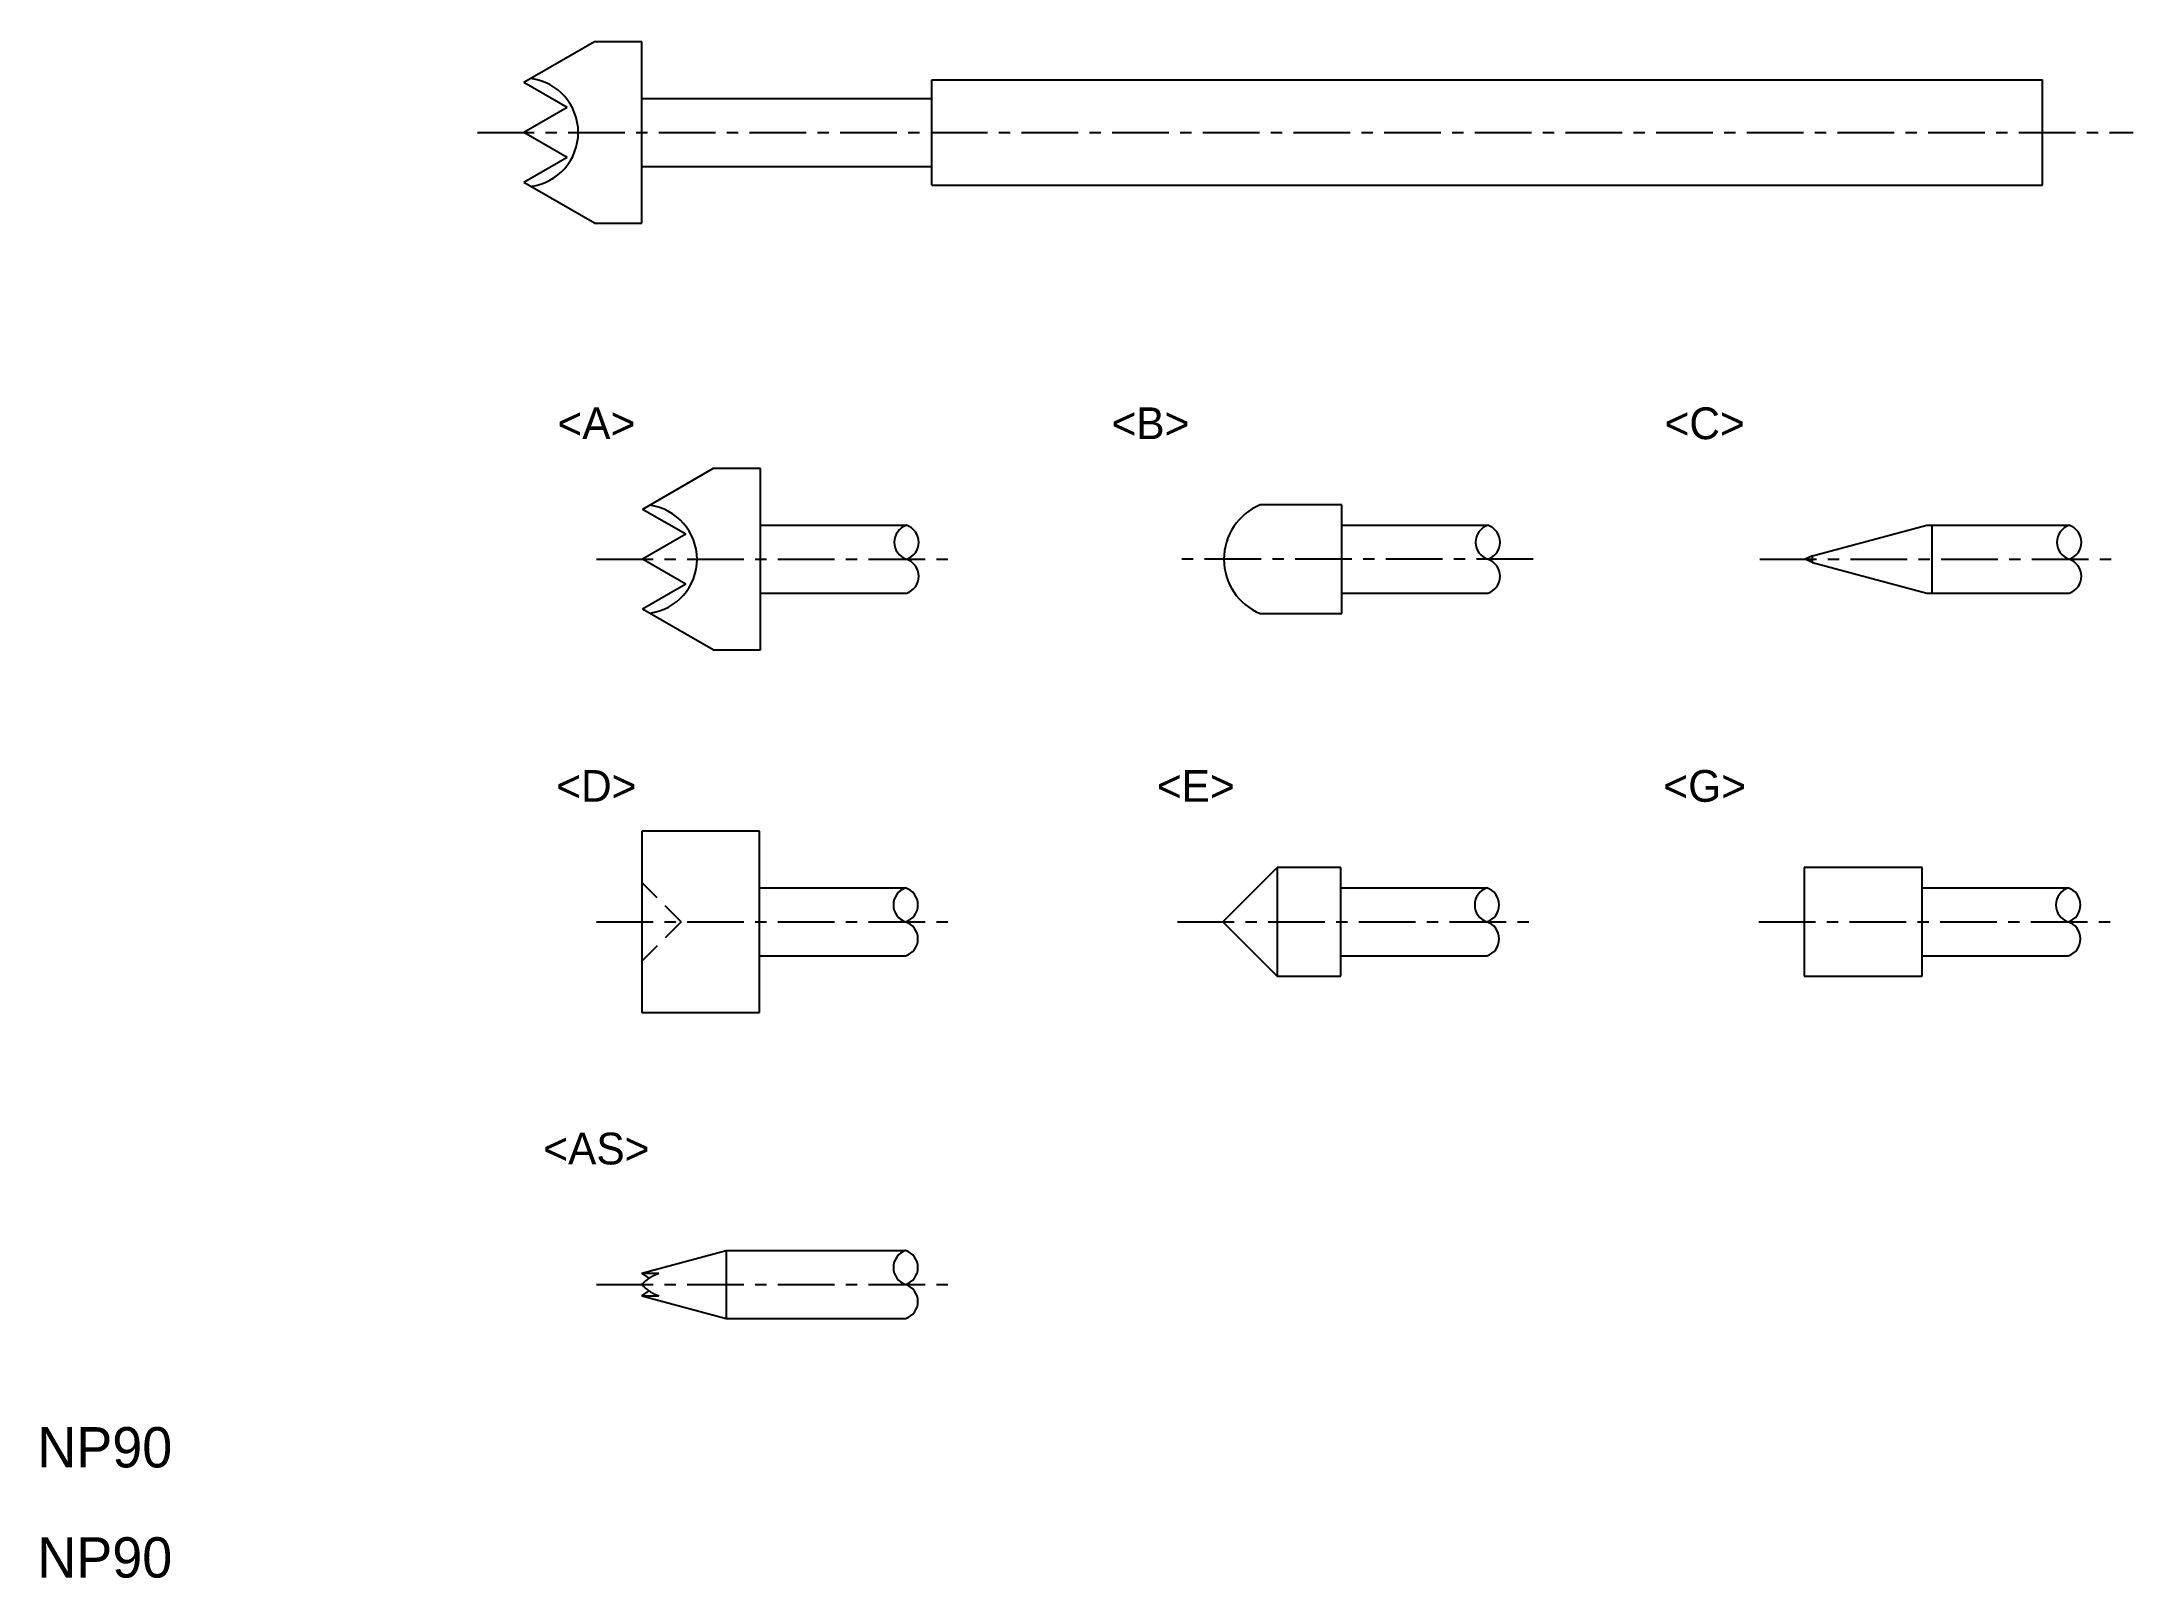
# Model space of a CAD drawing. Extents: x 209.2 to 255.3, y 40.2 to 74.1.
import ezdxf
from ezdxf.enums import TextEntityAlignment as Align

# ---------------------------------------------------------------- set-up
doc = ezdxf.new("R2010")
doc.units = 0
doc.linetypes.add('CENTER', pattern=[2, 1.25, -0.25, 0.25, -0.25])
doc.linetypes.add('DASHED', pattern=[0.75, 0.5, -0.25])
doc.layers.get('0').update_dxf_attribs({"linetype": 'CONTINUOUS'})
doc.layers.add('CENTER', color=1, linetype='CENTER')

msp = doc.modelspace()

# ---------------------------------------------------------------- linework, layer by layer
at = {"color": 7, "linetype": 'CONTINUOUS'}
for p, q in [((221.381, 74.126), (219.822, 73.226)), ((222.422, 74.126), (221.381, 74.126)), ((222.422, 70.126), (222.422, 74.126)), ((220.775, 72.676), (219.822, 73.226)), ((228.822, 70.961), (228.822, 73.291)), ((228.822, 73.291), (253.322, 73.291)), ((253.322, 70.961), (253.322, 73.291)), ((220.775, 72.676), (219.822, 72.126)), ((222.422, 72.876), (228.814, 72.876)), ((222.422, 71.376), (222.422, 72.876)), ((220.775, 71.576), (219.822, 72.126)), ((220.775, 71.576), (219.822, 71.026)), ((222.422, 71.376), (228.814, 71.376)), ((221.381, 70.126), (219.822, 71.026)), ((228.822, 70.961), (253.322, 70.961)), ((221.381, 70.126), (222.422, 70.126)), ((224.001, 64.711), (222.442, 63.811)), ((225.042, 64.711), (224.001, 64.711)), ((225.042, 60.711), (225.042, 64.711)), ((223.394, 63.261), (222.442, 63.811)), ((237.864, 63.911), (236.065, 63.911)), ((237.864, 61.511), (237.864, 63.911)), ((223.394, 63.261), (222.442, 62.711)), ((225.042, 61.961), (225.042, 63.461)), ((225.042, 63.461), (228.264, 63.461)), ((237.864, 63.461), (241.087, 63.461)), ((237.864, 61.961), (237.864, 63.461)), ((248.248, 62.786), (250.767, 63.461)), ((250.767, 63.461), (253.91, 63.461)), ((248.248, 62.786), (248.087, 62.711)), ((248.248, 62.636), (248.248, 62.786)), ((223.394, 62.161), (222.442, 62.711)), ((248.248, 62.636), (248.087, 62.711)), ((248.248, 62.636), (250.767, 61.961)), ((223.394, 62.161), (222.442, 61.611)), ((225.042, 61.961), (228.264, 61.961)), ((237.864, 61.961), (241.087, 61.961)), ((250.767, 61.961), (253.91, 61.961)), ((224.001, 60.711), (222.442, 61.611)), ((236.065, 61.511), (237.864, 61.511)), ((224.001, 60.711), (225.042, 60.711)), ((225.022, 56.711), (222.422, 56.711)), ((222.422, 56.711), (222.422, 52.711)), ((225.022, 52.711), (225.022, 56.711)), ((235.241, 54.711), (236.441, 55.911)), ((236.441, 55.911), (236.441, 53.511)), ((237.844, 55.911), (236.441, 55.911)), ((237.844, 53.511), (237.844, 55.911)), ((248.067, 55.911), (248.067, 53.511)), ((250.667, 55.911), (248.067, 55.911)), ((250.667, 53.511), (250.667, 55.911)), ((225.022, 55.461), (228.244, 55.461)), ((237.844, 55.461), (241.067, 55.461)), ((250.667, 55.461), (253.89, 55.461)), ((235.241, 54.711), (236.441, 53.511)), ((225.022, 53.961), (228.244, 53.961)), ((237.844, 53.961), (241.067, 53.961)), ((250.667, 53.961), (253.89, 53.961)), ((236.441, 53.511), (237.844, 53.511)), ((248.067, 53.511), (250.667, 53.511)), ((222.422, 52.711), (225.022, 52.711)), ((222.422, 46.961), (224.288, 47.461)), ((224.288, 47.461), (228.244, 47.461)), ((224.288, 47.461), (224.288, 45.961)), ((222.422, 46.961), (222.8, 46.96)), ((222.585, 46.854), (222.422, 46.961)), ((222.422, 46.711), (222.428, 46.718)), ((222.422, 46.711), (222.428, 46.705)), ((222.428, 46.718), (222.435, 46.725)), ((222.428, 46.705), (222.435, 46.698)), ((222.435, 46.725), (222.441, 46.731)), ((222.435, 46.698), (222.441, 46.692)), ((222.441, 46.731), (222.448, 46.737)), ((222.441, 46.692), (222.448, 46.685)), ((222.448, 46.737), (222.454, 46.744)), ((222.448, 46.685), (222.454, 46.679)), ((222.454, 46.744), (222.461, 46.75)), ((222.454, 46.679), (222.461, 46.673)), ((222.461, 46.75), (222.468, 46.756)), ((222.461, 46.673), (222.468, 46.667)), ((222.468, 46.756), (222.474, 46.762)), ((222.468, 46.667), (222.474, 46.661)), ((222.474, 46.762), (222.481, 46.768)), ((222.474, 46.661), (222.481, 46.655)), ((222.481, 46.768), (222.487, 46.774)), ((222.481, 46.655), (222.487, 46.649)), ((222.487, 46.774), (222.494, 46.78)), ((222.487, 46.649), (222.494, 46.643)), ((222.494, 46.78), (222.501, 46.785)), ((222.494, 46.643), (222.501, 46.637)), ((222.501, 46.785), (222.507, 46.791)), ((222.501, 46.637), (222.507, 46.632)), ((222.507, 46.791), (222.514, 46.797)), ((222.507, 46.632), (222.514, 46.626)), ((222.514, 46.797), (222.521, 46.802)), ((222.514, 46.626), (222.521, 46.621)), ((222.521, 46.802), (222.527, 46.807)), ((222.521, 46.621), (222.527, 46.615)), ((222.527, 46.807), (222.534, 46.813)), ((222.527, 46.615), (222.534, 46.61)), ((222.534, 46.813), (222.541, 46.818)), ((222.534, 46.61), (222.541, 46.605)), ((222.541, 46.818), (222.547, 46.823)), ((222.541, 46.605), (222.547, 46.6)), ((222.547, 46.823), (222.554, 46.828)), ((222.547, 46.6), (222.554, 46.595)), ((222.554, 46.828), (222.561, 46.833)), ((222.554, 46.595), (222.561, 46.59)), ((222.561, 46.833), (222.567, 46.838)), ((222.567, 46.838), (222.574, 46.843)), ((222.574, 46.843), (222.581, 46.847)), ((222.581, 46.847), (222.587, 46.852)), ((222.587, 46.852), (222.594, 46.856)), ((222.594, 46.856), (222.6, 46.861)), ((222.6, 46.861), (222.607, 46.865)), ((222.607, 46.865), (222.614, 46.869)), ((222.614, 46.869), (222.62, 46.874)), ((222.62, 46.874), (222.627, 46.878)), ((222.627, 46.878), (222.633, 46.882)), ((222.633, 46.882), (222.64, 46.886)), ((222.64, 46.886), (222.646, 46.89)), ((222.646, 46.89), (222.653, 46.893)), ((222.653, 46.893), (222.659, 46.897)), ((222.659, 46.897), (222.666, 46.901)), ((222.666, 46.901), (222.672, 46.904)), ((222.672, 46.904), (222.679, 46.908)), ((222.679, 46.908), (222.685, 46.911)), ((222.685, 46.911), (222.692, 46.914)), ((222.692, 46.914), (222.698, 46.918)), ((222.698, 46.918), (222.704, 46.921)), ((222.704, 46.921), (222.71, 46.924)), ((222.71, 46.924), (222.717, 46.927)), ((222.717, 46.927), (222.723, 46.93)), ((222.723, 46.93), (222.729, 46.932)), ((222.729, 46.932), (222.735, 46.935)), ((222.735, 46.935), (222.741, 46.938)), ((222.741, 46.938), (222.747, 46.94)), ((222.747, 46.94), (222.753, 46.943)), ((222.753, 46.943), (222.759, 46.945)), ((222.759, 46.945), (222.765, 46.948)), ((222.765, 46.948), (222.771, 46.95)), ((222.771, 46.95), (222.777, 46.952)), ((222.777, 46.952), (222.783, 46.954)), ((222.783, 46.954), (222.789, 46.956)), ((222.789, 46.956), (222.795, 46.958)), ((222.795, 46.958), (222.8, 46.96)), ((222.422, 46.461), (222.587, 46.571)), ((222.422, 46.461), (222.8, 46.463)), ((222.422, 46.461), (224.288, 45.961)), ((222.561, 46.59), (222.567, 46.585)), ((222.567, 46.585), (222.574, 46.58)), ((222.574, 46.58), (222.581, 46.575)), ((222.581, 46.575), (222.587, 46.571)), ((222.587, 46.571), (222.594, 46.566)), ((222.594, 46.566), (222.6, 46.562)), ((222.6, 46.562), (222.607, 46.558)), ((222.607, 46.558), (222.614, 46.553)), ((222.614, 46.553), (222.62, 46.549)), ((222.62, 46.549), (222.627, 46.545)), ((222.627, 46.545), (222.633, 46.541)), ((222.633, 46.541), (222.64, 46.537)), ((222.64, 46.537), (222.646, 46.533)), ((222.646, 46.533), (222.653, 46.529)), ((222.653, 46.529), (222.659, 46.526)), ((222.659, 46.526), (222.666, 46.522)), ((222.666, 46.522), (222.672, 46.518)), ((222.672, 46.518), (222.679, 46.515)), ((222.679, 46.515), (222.685, 46.512)), ((222.685, 46.512), (222.692, 46.508)), ((222.692, 46.508), (222.698, 46.505)), ((222.698, 46.505), (222.704, 46.502)), ((222.704, 46.502), (222.71, 46.499)), ((222.71, 46.499), (222.717, 46.496)), ((222.717, 46.496), (222.723, 46.493)), ((222.723, 46.493), (222.729, 46.49)), ((222.729, 46.49), (222.735, 46.488)), ((222.735, 46.488), (222.741, 46.485)), ((222.741, 46.485), (222.747, 46.482)), ((222.747, 46.482), (222.753, 46.48)), ((222.753, 46.48), (222.759, 46.477)), ((222.759, 46.477), (222.765, 46.475)), ((222.765, 46.475), (222.771, 46.473)), ((222.771, 46.473), (222.777, 46.471)), ((222.777, 46.471), (222.783, 46.469)), ((222.783, 46.469), (222.789, 46.467)), ((222.789, 46.467), (222.795, 46.465)), ((222.795, 46.465), (222.8, 46.463)), ((224.288, 45.961), (228.244, 45.961))]:
    msp.add_line(p, q, dxfattribs=at)
at = {"color": 3, "linetype": 'DASHED'}
for q in [(222.422, 55.581), (222.422, 53.842)]:
    msp.add_line((223.291, 54.711), q, dxfattribs=at)
at = {"color": 7, "linetype": 'CONTINUOUS'}
msp.add_lwpolyline([(250.887, 61.961), (250.887, 63.461)], dxfattribs=at)
for centre, radius, start, end in [((219.822, 72.126), 1.2, 277.4526, 82.5474), ((222.442, 62.711), 1.2, 277.4526, 82.5474), ((236.565, 62.711), 1.3, 112.6199, 247.3801), ((228.389, 63.086), 0.395, 108.383, 251.617), ((228.14, 63.086), 0.395, 288.383, 71.617), ((241.212, 63.086), 0.395, 108.383, 251.617), ((240.962, 63.086), 0.395, 288.383, 71.617), ((254.034, 63.086), 0.395, 108.383, 251.617), ((253.785, 63.086), 0.395, 288.383, 71.617), ((228.14, 62.336), 0.395, 288.383, 71.617), ((238.113, 62.711), 2.848, 179.4253, 180.5747), ((240.962, 62.336), 0.395, 288.383, 71.617), ((253.785, 62.336), 0.395, 288.383, 71.617), ((228.369, 55.086), 0.395, 108.383, 251.617), ((228.12, 55.086), 0.395, 288.383, 71.617), ((241.192, 55.086), 0.395, 108.383, 251.617), ((240.942, 55.086), 0.395, 288.383, 71.617), ((254.014, 55.086), 0.395, 108.383, 251.617), ((253.765, 55.086), 0.395, 288.383, 71.617), ((228.12, 54.336), 0.395, 288.383, 71.617), ((240.942, 54.336), 0.395, 288.383, 71.617), ((253.765, 54.336), 0.395, 288.383, 71.617), ((228.369, 47.086), 0.395, 108.383, 251.617), ((228.12, 47.086), 0.395, 288.383, 71.617), ((228.12, 46.336), 0.395, 288.383, 71.617)]:
    msp.add_arc(centre, radius, start, end, dxfattribs=at)
at = {"layer": 'CENTER', "color": 1, "linetype": 'CENTER'}
for p, q in [((218.802, 72.126), (255.322, 72.126)), ((221.422, 62.711), (229.264, 62.711)), ((242.087, 62.711), (234.264, 62.711)), ((247.087, 62.711), (254.91, 62.711)), ((221.422, 54.711), (229.244, 54.711)), ((234.244, 54.711), (242.067, 54.711)), ((247.067, 54.711), (254.89, 54.711)), ((221.422, 46.711), (229.244, 46.711))]:
    msp.add_line(p, q, dxfattribs=at)

# ---------------------------------------------------------------- texts
at = {"color": 7, "linetype": 'CONTINUOUS'}
for s, p in [('<A>', (221.422, 65.711)), ('<B>', (233.644, 65.711)), ('<C>', (245.87, 65.711)), ('<D>', (221.422, 57.711)), ('<E>', (234.644, 57.711)), ('<G>', (245.87, 57.711)), ('<AS>', (221.422, 49.711))]:
    msp.add_text(s, height=0.7, dxfattribs=at).set_placement(p, align=Align.MIDDLE)
for p in [(209.092, 42.676), (209.092, 40.246)]:
    msp.add_text('NP90', height=0.8891, dxfattribs=at).set_placement(p)

doc.saveas('drawing.dxf')
